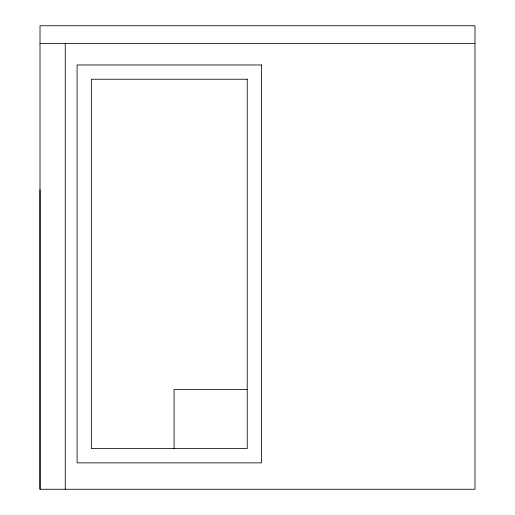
<?xml version="1.0" encoding="UTF-8"?>
<svg xmlns="http://www.w3.org/2000/svg" width="515" height="515" viewBox="0 0 515 515"><rect width="100%" height="100%" fill="white"/><g stroke="black" fill="none" stroke-linecap="round" stroke-linejoin="round"><path stroke-width="0.77" d="M40.009 489.25L40.009 25.75L474.991 25.75L474.991 489.25L40.009 489.25L40.009 189.758M40.009 43.575L474.991 43.575M247.187 389.417L174.07 389.417L174.07 448.52M65.257 43.575L65.257 489.25M261.478 64.967L77.089 64.967L77.089 462.869L261.478 462.869L261.478 64.967M247.219 79.233L91.355 79.233L91.355 448.604L247.219 448.604L247.219 79.233"/></g></svg>
